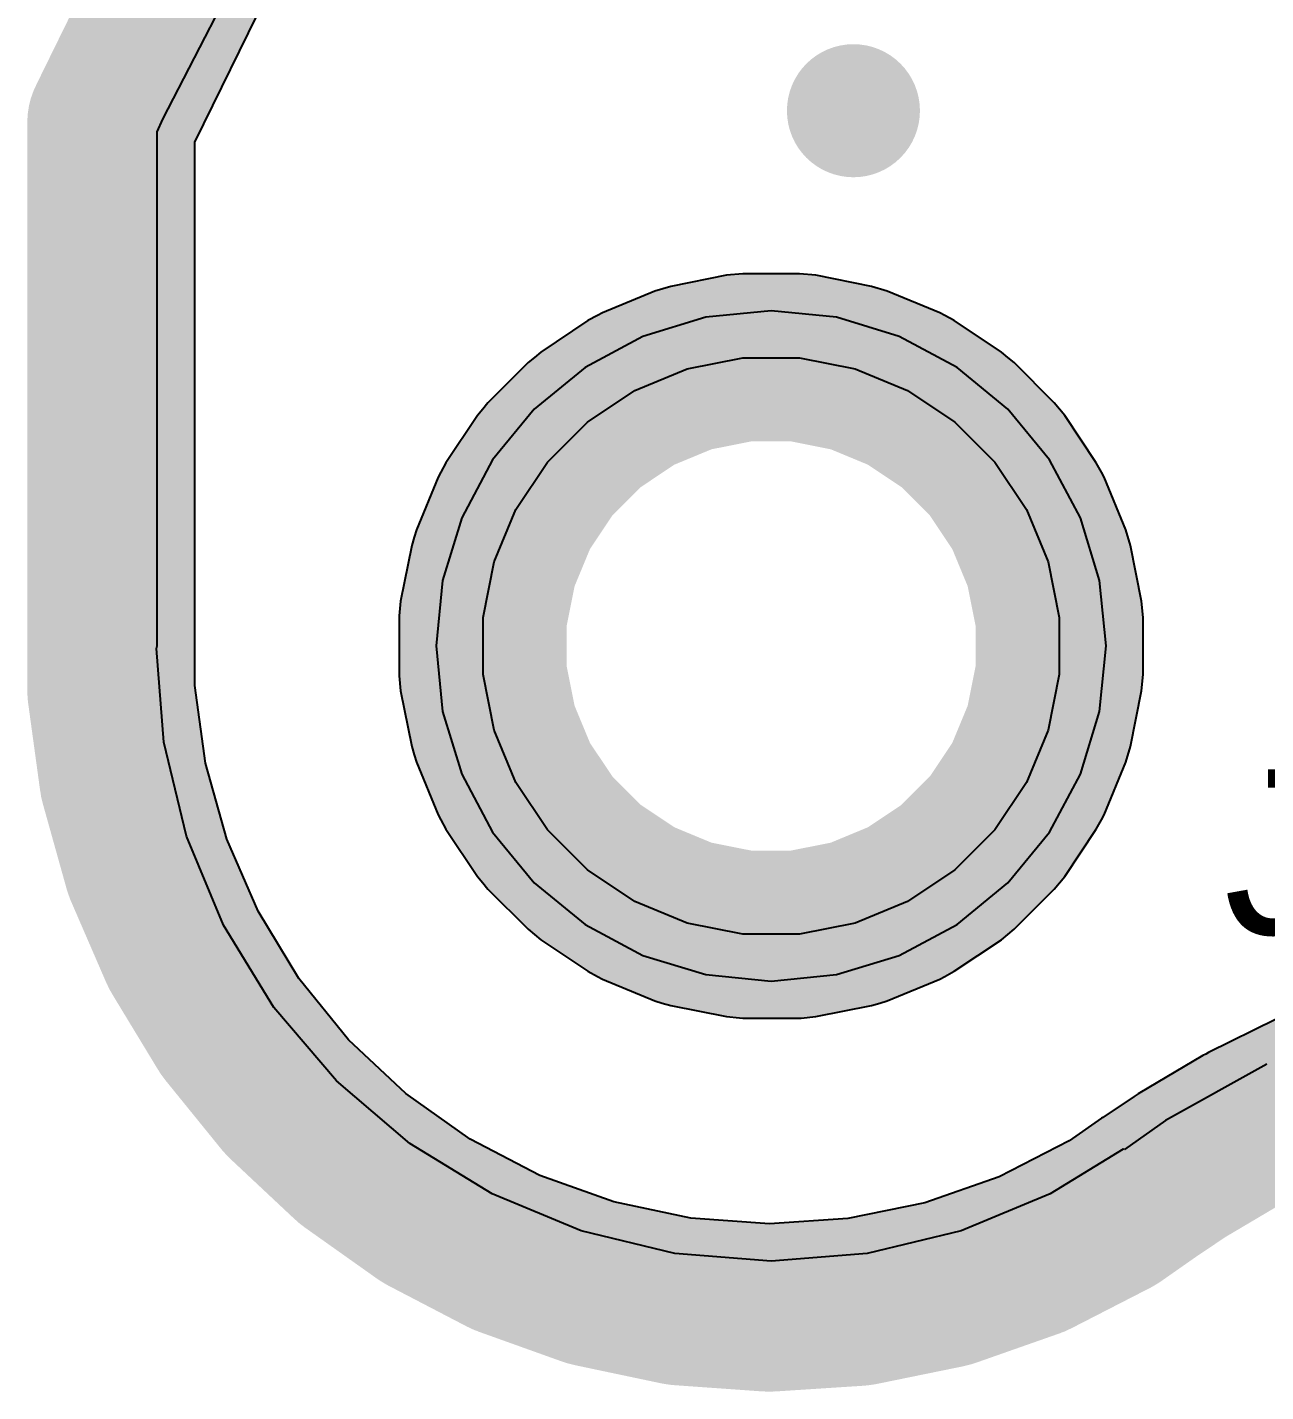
# Model space of a CAD drawing. Header units: millimetres. Extents: x 118 to 288, y 159 to 220.
# Drawn here: x 118.23 to 125.75, y 159 to 167.28 of the extents above; entities that cross this region are included whole.
import ezdxf

# ---------------------------------------------------------------- set-up
doc = ezdxf.new("R2010")
doc.units = ezdxf.units.MM
for name, color, linetype in [('BottomLayer', 5, 'Continuous'), ('InternalPlane1', 76, 'Continuous'), ('InternalPlane2', 16, 'Continuous'), ('KeepOutLayer', 6, 'Continuous'), ('Mechanical1', 6, 'Continuous'), ('Mechanical13', 56, 'Continuous'), ('MultiLayer', 9, 'Continuous'), ('TopLayer', 1, 'Continuous'), ('TopOverlay', 2, 'Continuous'), ('ViaHoleLayer', 16, 'Continuous')]:
    doc.layers.add(name, color=color, linetype=linetype)

msp = doc.modelspace()

# ---------------------------------------------------------------- linework, layer by layer
at = {"layer": 'BottomLayer'}
for p, q in [((119.0556, 166.7228), (120.4569, 169.451)), ((119.0197, 166.6469), (119.0556, 166.7228)), ((119.0197, 163.525), (119.0197, 166.6469)), ((122.75, 165.5598), (122.353, 165.5207)), ((123.147, 165.5207), (122.75, 165.5598)), ((122.353, 165.5207), (121.9713, 165.4049)), ((123.5287, 165.4049), (123.147, 165.5207)), ((121.9713, 165.4049), (121.6195, 165.2169)), ((123.8805, 165.2169), (123.5287, 165.4049)), ((121.6195, 165.2169), (121.3112, 164.9638)), ((124.1888, 164.9638), (123.8805, 165.2169)), ((121.3112, 164.9638), (121.0581, 164.6555)), ((124.4419, 164.6555), (124.1888, 164.9638)), ((121.0581, 164.6555), (120.8701, 164.3037)), ((124.6299, 164.3037), (124.4419, 164.6555)), ((120.8701, 164.3037), (120.7543, 163.922)), ((124.7457, 163.922), (124.6299, 164.3037)), ((120.7543, 163.922), (120.7152, 163.525)), ((124.7848, 163.525), (124.7457, 163.922)), ((119.0167, 163.5099), (119.0197, 163.525)), ((119.0614, 162.9408), (119.0167, 163.5099)), ((120.7152, 163.525), (120.7543, 163.128)), ((124.7457, 163.128), (124.7848, 163.525)), ((120.7543, 163.128), (120.8701, 162.7463)), ((124.6299, 162.7463), (124.7457, 163.128)), ((119.1982, 162.371), (119.0614, 162.9408)), ((120.8701, 162.7463), (121.0581, 162.3945)), ((124.4419, 162.3945), (124.6299, 162.7463)), ((121.0581, 162.3945), (121.3112, 162.0862)), ((124.1888, 162.0862), (124.4419, 162.3945)), ((119.4225, 161.8296), (119.1982, 162.371)), ((121.3112, 162.0862), (121.6195, 161.8331)), ((123.8805, 161.8331), (124.1888, 162.0862)), ((119.7287, 161.3299), (119.4225, 161.8296)), ((121.6195, 161.8331), (121.9713, 161.6451)), ((123.5287, 161.6451), (123.8805, 161.8331)), ((121.9713, 161.6451), (122.353, 161.5293)), ((123.147, 161.5293), (123.5287, 161.6451)), ((122.353, 161.5293), (122.75, 161.4902)), ((122.75, 161.4902), (123.147, 161.5293)), ((120.1093, 160.8843), (119.7287, 161.3299)), ((125.7618, 160.985), (125.145, 160.644)), ((120.5549, 160.5037), (120.1093, 160.8843)), ((125.145, 160.644), (124.8961, 160.4675)), ((121.0546, 160.1975), (120.5549, 160.5037)), ((124.8882, 160.4688), (124.4454, 160.1975)), ((124.8961, 160.4675), (124.8882, 160.4688)), ((124.8882, 160.4688), (124.8882, 160.4688)), ((124.8882, 160.4688), (124.8882, 160.4688)), ((121.596, 159.9732), (121.0546, 160.1975)), ((124.4454, 160.1975), (123.904, 159.9732)), ((122.1658, 159.8364), (121.596, 159.9732)), ((123.904, 159.9732), (123.3342, 159.8364)), ((122.75, 159.7905), (122.1658, 159.8364)), ((123.3342, 159.8364), (122.75, 159.7905))]:
    msp.add_line(p, q, dxfattribs=at)
at = {"layer": 'BottomLayer', "const_width": 0.35}
msp.add_lwpolyline([(123.075, 166.775, 1), (123.425, 166.775, 1)], format="xyb", close=True, dxfattribs=at)
at = {"layer": 'InternalPlane1'}
for p, q in [((119.2497, 166.5847), (119.7625, 167.6288)), ((119.2497, 163.525), (119.2497, 166.5847)), ((122.5776, 165.7855), (122.4781, 165.7756)), ((122.9224, 165.7855), (122.5776, 165.7855)), ((123.0219, 165.7756), (122.9224, 165.7855)), ((122.14, 165.7084), (122.0442, 165.6793)), ((122.4781, 165.7756), (122.14, 165.7084)), ((123.36, 165.7084), (123.0219, 165.7756)), ((123.4558, 165.6793), (123.36, 165.7084)), ((122.0442, 165.6793), (121.7257, 165.5474)), ((123.7743, 165.5474), (123.4558, 165.6793)), ((121.695, 165.531), (121.6375, 165.5003)), ((121.7257, 165.5474), (121.695, 165.531)), ((123.805, 165.531), (123.7743, 165.5474)), ((123.8625, 165.5003), (123.805, 165.531)), ((121.6375, 165.5003), (121.3508, 165.3087)), ((124.1492, 165.3087), (123.8625, 165.5003)), ((121.3508, 165.3087), (121.3122, 165.277)), ((124.1878, 165.277), (124.1492, 165.3087)), ((121.2735, 165.2453), (121.0297, 165.0015)), ((121.3122, 165.277), (121.2735, 165.2453)), ((124.2265, 165.2453), (124.1878, 165.277)), ((124.4703, 165.0015), (124.2265, 165.2453)), ((120.998, 164.9628), (120.9663, 164.9242)), ((121.0297, 165.0015), (120.998, 164.9628)), ((124.502, 164.9628), (124.4703, 165.0015)), ((124.5337, 164.9242), (124.502, 164.9628)), ((120.9663, 164.9242), (120.7747, 164.6375)), ((124.7253, 164.6375), (124.5337, 164.9242)), ((120.7747, 164.6375), (120.744, 164.58)), ((124.756, 164.58), (124.7253, 164.6375)), ((120.7276, 164.5493), (120.5956, 164.2308)), ((120.744, 164.58), (120.7276, 164.5493)), ((124.7724, 164.5493), (124.756, 164.58)), ((124.9044, 164.2308), (124.7724, 164.5493)), ((120.5956, 164.2308), (120.5821, 164.1862)), ((124.9334, 164.135), (124.9044, 164.2308)), ((120.5666, 164.135), (120.4994, 163.7969)), ((120.5821, 164.1862), (120.5666, 164.135)), ((125.0006, 163.7969), (124.9334, 164.135)), ((120.4994, 163.7969), (120.4905, 163.7072)), ((125.0105, 163.6974), (125.0006, 163.7969)), ((120.4905, 163.7072), (120.4895, 163.6974)), ((120.4895, 163.6974), (120.4895, 163.525)), ((125.0105, 163.525), (125.0105, 163.6974)), ((119.2497, 163.286), (119.2497, 163.525)), ((119.2497, 163.525), (119.2497, 163.525)), ((119.2497, 163.525), (119.2497, 163.525)), ((120.4895, 163.525), (120.4895, 163.3526)), ((125.0105, 163.3526), (125.0105, 163.525)), ((120.4895, 163.3526), (120.4905, 163.3428)), ((120.4905, 163.3428), (120.4994, 163.2531)), ((125.0006, 163.2531), (125.0105, 163.3526)), ((119.3147, 162.8125), (119.2497, 163.286)), ((120.4994, 163.2531), (120.5666, 162.915)), ((124.9334, 162.915), (125.0006, 163.2531)), ((120.5666, 162.915), (120.5821, 162.8638)), ((124.9044, 162.8192), (124.9334, 162.915)), ((119.4434, 162.3523), (119.3147, 162.8125)), ((120.5821, 162.8638), (120.5956, 162.8192)), ((120.5956, 162.8192), (120.7276, 162.5007)), ((124.7724, 162.5007), (124.9044, 162.8192)), ((120.7276, 162.5007), (120.744, 162.47)), ((120.744, 162.47), (120.7747, 162.4125)), ((124.7253, 162.4125), (124.756, 162.47)), ((124.756, 162.47), (124.7724, 162.5007)), ((120.7747, 162.4125), (120.9663, 162.1258)), ((124.5337, 162.1258), (124.7253, 162.4125)), ((119.6335, 161.9138), (119.4434, 162.3523)), ((120.9663, 162.1258), (120.998, 162.0872)), ((120.998, 162.0872), (121.0297, 162.0485)), ((121.0297, 162.0485), (121.2735, 161.8047)), ((124.2265, 161.8047), (124.4703, 162.0485)), ((124.4703, 162.0485), (124.502, 162.0872)), ((124.502, 162.0872), (124.5337, 162.1258)), ((119.8814, 161.5051), (119.6335, 161.9138)), ((121.2735, 161.8047), (121.3122, 161.773)), ((124.1878, 161.773), (124.2265, 161.8047)), ((121.3122, 161.773), (121.3508, 161.7413)), ((121.3508, 161.7413), (121.6375, 161.5497)), ((123.8625, 161.5497), (124.1492, 161.7413)), ((124.1492, 161.7413), (124.1878, 161.773)), ((120.1825, 161.134), (119.8814, 161.5051)), ((121.6375, 161.5497), (121.695, 161.519)), ((121.695, 161.519), (121.7257, 161.5026)), ((121.7257, 161.5026), (122.0442, 161.3706)), ((123.4558, 161.3706), (123.7743, 161.5026)), ((123.7743, 161.5026), (123.805, 161.519)), ((123.805, 161.519), (123.8625, 161.5497)), ((122.0442, 161.3706), (122.0888, 161.3571)), ((122.0888, 161.3571), (122.14, 161.3416)), ((122.14, 161.3416), (122.4781, 161.2743)), ((123.0219, 161.2743), (123.36, 161.3416)), ((123.36, 161.3416), (123.4112, 161.3571)), ((123.4112, 161.3571), (123.4558, 161.3706)), ((122.4781, 161.2743), (122.558, 161.2665)), ((122.558, 161.2665), (122.5776, 161.2645)), ((122.5776, 161.2645), (122.9224, 161.2645)), ((122.9224, 161.2645), (122.9322, 161.2655)), ((122.9322, 161.2655), (123.0219, 161.2743)), ((125.8182, 161.2596), (125.4076, 161.0573)), ((120.5313, 160.8073), (120.1825, 161.134)), ((125.4076, 161.0573), (125.391, 161.047)), ((125.3733, 161.0387), (124.9793, 160.8057)), ((125.391, 161.047), (125.3733, 161.0387)), ((120.9212, 160.5309), (120.5313, 160.8073)), ((124.9793, 160.8057), (124.9675, 160.797)), ((124.9546, 160.7901), (124.7646, 160.6625)), ((124.9675, 160.797), (124.9546, 160.7901)), ((124.7566, 160.657), (124.5608, 160.52)), ((124.7608, 160.6594), (124.7566, 160.657)), ((124.7646, 160.6625), (124.7608, 160.6594)), ((121.3451, 160.3102), (120.9212, 160.5309)), ((124.5608, 160.52), (124.1355, 160.3018)), ((121.7951, 160.149), (121.3451, 160.3102)), ((124.1355, 160.3018), (123.6846, 160.1434)), ((122.2627, 160.0506), (121.7951, 160.149)), ((123.6846, 160.1434), (123.2164, 160.0477)), ((122.7394, 160.0166), (122.2627, 160.0506)), ((123.2164, 160.0477), (122.7394, 160.0166))]:
    msp.add_line(p, q, dxfattribs=at)
at = {"layer": 'InternalPlane1', "const_width": 1.016}
for points in [[(118.7393, 166.7032), (119.3073, 167.86)], [(118.7393, 163.525), (118.7393, 166.7032)], [(122.2395, 165.2077), (122.5776, 165.275)], [(122.5776, 165.275), (122.9224, 165.275)], [(122.9224, 165.275), (123.2605, 165.2077)], [(121.9211, 165.0758), (122.2395, 165.2077)], [(123.2605, 165.2077), (123.5789, 165.0758)], [(121.6344, 164.8843), (121.9211, 165.0758)], [(123.5789, 165.0758), (123.8656, 164.8843)], [(121.3907, 164.6406), (121.6344, 164.8843)], [(123.8656, 164.8843), (124.1093, 164.6406)], [(121.1992, 164.3539), (121.3907, 164.6406)], [(124.1093, 164.6406), (124.3008, 164.3539)], [(121.0673, 164.0355), (121.1992, 164.3539)], [(124.3008, 164.3539), (124.4327, 164.0355)], [(121, 163.6974), (121.0673, 164.0355)], [(124.4327, 164.0355), (124.5, 163.6974)], [(121, 163.525), (121, 163.6974)], [(124.5, 163.525), (124.5, 163.6974)], [(118.7393, 163.2512), (118.7393, 163.525)], [(121, 163.3526), (121, 163.525)], [(124.5, 163.3526), (124.5, 163.525)], [(121, 163.3526), (121.0673, 163.0145)], [(124.4327, 163.0145), (124.5, 163.3526)], [(118.7393, 163.2512), (118.8137, 162.7086)], [(121.0673, 163.0145), (121.1992, 162.6961)], [(124.3008, 162.6961), (124.4327, 163.0145)], [(118.8137, 162.7086), (118.9612, 162.1812)], [(121.1992, 162.6961), (121.3907, 162.4094)], [(124.1093, 162.4094), (124.3008, 162.6961)], [(121.3907, 162.4094), (121.6344, 162.1657)], [(123.8656, 162.1657), (124.1093, 162.4094)], [(118.9612, 162.1812), (119.179, 161.6788)], [(121.6344, 162.1657), (121.9211, 161.9742)], [(123.5789, 161.9742), (123.8656, 162.1657)], [(121.9211, 161.9742), (122.2395, 161.8422)], [(123.2605, 161.8422), (123.5789, 161.9742)], [(122.2395, 161.8422), (122.5776, 161.775)], [(122.9224, 161.775), (123.2605, 161.8422)], [(122.5776, 161.775), (122.9224, 161.775)], [(119.179, 161.6788), (119.463, 161.2106)], [(119.463, 161.2106), (119.8081, 160.7853)], [(126.0438, 160.8017), (126.4686, 160.9722)], [(125.6332, 160.5994), (126.0438, 160.8017)], [(119.8081, 160.7853), (120.2077, 160.4109)], [(125.2392, 160.3663), (125.6332, 160.5994)], [(120.2077, 160.4109), (120.6545, 160.0943)], [(125.0492, 160.2387), (125.2392, 160.3663)], [(124.8248, 160.0817), (125.0492, 160.2387)], [(120.6545, 160.0943), (121.1402, 159.8413)], [(124.3376, 159.8317), (124.8248, 160.0817)], [(121.1402, 159.8413), (121.6558, 159.6567)], [(123.8209, 159.6502), (124.3376, 159.8317)], [(121.6558, 159.6567), (122.1917, 159.5439)], [(123.2844, 159.5406), (123.8209, 159.6502)], [(122.1917, 159.5439), (122.7379, 159.505)], [(122.7379, 159.505), (123.2844, 159.5406)]]:
    msp.add_lwpolyline(points, dxfattribs=at)
at = {"layer": 'InternalPlane1', "const_width": 0.508}
for points in [[(118.4853, 166.7032, 1), (118.9933, 166.7032, 1)], [(118.4853, 166.7032, 1), (118.9933, 166.7032, 1)], [(122.3236, 165.275, 1), (122.8316, 165.275, 1)], [(122.3236, 165.275, 1), (122.8316, 165.275, 1)], [(122.6684, 165.275, 1), (123.1764, 165.275, 1)], [(122.6684, 165.275, 1), (123.1764, 165.275, 1)], [(121.9855, 165.2077, 1), (122.4935, 165.2077, 1)], [(121.9855, 165.2077, 1), (122.4935, 165.2077, 1)], [(123.0065, 165.2077, 1), (123.5145, 165.2077, 1)], [(123.0065, 165.2077, 1), (123.5145, 165.2077, 1)], [(121.6671, 165.0758, 1), (122.1751, 165.0758, 1)], [(121.6671, 165.0758, 1), (122.1751, 165.0758, 1)], [(123.3249, 165.0758, 1), (123.8329, 165.0758, 1)], [(123.3249, 165.0758, 1), (123.8329, 165.0758, 1)], [(121.3804, 164.8843, 1), (121.8884, 164.8843, 1)], [(121.3804, 164.8843, 1), (121.8884, 164.8843, 1)], [(123.6116, 164.8843, 1), (124.1196, 164.8843, 1)], [(123.6116, 164.8843, 1), (124.1196, 164.8843, 1)], [(121.1367, 164.6406, 1), (121.6447, 164.6406, 1)], [(121.1367, 164.6406, 1), (121.6447, 164.6406, 1)], [(123.8553, 164.6406, 1), (124.3633, 164.6406, 1)], [(123.8553, 164.6406, 1), (124.3633, 164.6406, 1)], [(120.9452, 164.3539, 1), (121.4532, 164.3539, 1)], [(120.9452, 164.3539, 1), (121.4532, 164.3539, 1)], [(124.0468, 164.3539, 1), (124.5548, 164.3539, 1)], [(124.0468, 164.3539, 1), (124.5548, 164.3539, 1)], [(120.8133, 164.0355, 1), (121.3213, 164.0355, 1)], [(120.8133, 164.0355, 1), (121.3213, 164.0355, 1)], [(124.1787, 164.0355, 1), (124.6867, 164.0355, 1)], [(124.1787, 164.0355, 1), (124.6867, 164.0355, 1)], [(120.746, 163.6974, 1), (121.254, 163.6974, 1)], [(120.746, 163.6974, 1), (121.254, 163.6974, 1)], [(124.246, 163.6974, 1), (124.754, 163.6974, 1)], [(124.246, 163.6974, 1), (124.754, 163.6974, 1)], [(118.4853, 163.525, 1), (118.9933, 163.525, 1)], [(118.4853, 163.525, 1), (118.9933, 163.525, 1)], [(120.746, 163.525, 1), (121.254, 163.525, 1)], [(120.746, 163.525, 1), (121.254, 163.525, 1)], [(124.246, 163.525, 1), (124.754, 163.525, 1)], [(124.246, 163.525, 1), (124.754, 163.525, 1)], [(120.746, 163.3526, 1), (121.254, 163.3526, 1)], [(120.746, 163.3526, 1), (121.254, 163.3526, 1)], [(124.246, 163.3526, 1), (124.754, 163.3526, 1)], [(124.246, 163.3526, 1), (124.754, 163.3526, 1)], [(118.4853, 163.2512, 1), (118.9933, 163.2512, 1)], [(118.4853, 163.2512, 1), (118.9933, 163.2512, 1)], [(120.8133, 163.0145, 1), (121.3213, 163.0145, 1)], [(120.8133, 163.0145, 1), (121.3213, 163.0145, 1)], [(124.1787, 163.0145, 1), (124.6867, 163.0145, 1)], [(124.1787, 163.0145, 1), (124.6867, 163.0145, 1)], [(118.5597, 162.7086, 1), (119.0677, 162.7086, 1)], [(118.5597, 162.7086, 1), (119.0677, 162.7086, 1)], [(120.9452, 162.6961, 1), (121.4532, 162.6961, 1)], [(120.9452, 162.6961, 1), (121.4532, 162.6961, 1)], [(124.0468, 162.6961, 1), (124.5548, 162.6961, 1)], [(124.0468, 162.6961, 1), (124.5548, 162.6961, 1)], [(121.1367, 162.4094, 1), (121.6447, 162.4094, 1)], [(121.1367, 162.4094, 1), (121.6447, 162.4094, 1)], [(123.8553, 162.4094, 1), (124.3633, 162.4094, 1)], [(123.8553, 162.4094, 1), (124.3633, 162.4094, 1)], [(118.7072, 162.1812, 1), (119.2152, 162.1812, 1)], [(118.7072, 162.1812, 1), (119.2152, 162.1812, 1)], [(121.3804, 162.1657, 1), (121.8884, 162.1657, 1)], [(121.3804, 162.1657, 1), (121.8884, 162.1657, 1)], [(123.6116, 162.1657, 1), (124.1196, 162.1657, 1)], [(123.6116, 162.1657, 1), (124.1196, 162.1657, 1)], [(121.6671, 161.9742, 1), (122.1751, 161.9742, 1)], [(121.6671, 161.9742, 1), (122.1751, 161.9742, 1)], [(123.3249, 161.9742, 1), (123.8329, 161.9742, 1)], [(123.3249, 161.9742, 1), (123.8329, 161.9742, 1)], [(121.9855, 161.8422, 1), (122.4935, 161.8422, 1)], [(121.9855, 161.8422, 1), (122.4935, 161.8422, 1)], [(123.0065, 161.8422, 1), (123.5145, 161.8422, 1)], [(123.0065, 161.8422, 1), (123.5145, 161.8422, 1)], [(122.3236, 161.775, 1), (122.8316, 161.775, 1)], [(122.3236, 161.775, 1), (122.8316, 161.775, 1)], [(122.6684, 161.775, 1), (123.1764, 161.775, 1)], [(122.6684, 161.775, 1), (123.1764, 161.775, 1)], [(118.925, 161.6788, 1), (119.433, 161.6788, 1)], [(118.925, 161.6788, 1), (119.433, 161.6788, 1)], [(119.209, 161.2106, 1), (119.717, 161.2106, 1)], [(119.209, 161.2106, 1), (119.717, 161.2106, 1)], [(125.7898, 160.8017, 1), (126.2978, 160.8017, 1)], [(125.7898, 160.8017, 1), (126.2978, 160.8017, 1)], [(119.5541, 160.7853, 1), (120.0621, 160.7853, 1)], [(119.5541, 160.7853, 1), (120.0621, 160.7853, 1)], [(125.3792, 160.5994, 1), (125.8872, 160.5994, 1)], [(125.3792, 160.5994, 1), (125.8872, 160.5994, 1)], [(119.9537, 160.4109, 1), (120.4617, 160.4109, 1)], [(119.9537, 160.4109, 1), (120.4617, 160.4109, 1)], [(124.9852, 160.3663, 1), (125.4932, 160.3663, 1)], [(124.9852, 160.3663, 1), (125.4932, 160.3663, 1)], [(124.7952, 160.2387, 1), (125.3032, 160.2387, 1)], [(124.7952, 160.2387, 1), (125.3032, 160.2387, 1)], [(120.4005, 160.0943, 1), (120.9085, 160.0943, 1)], [(120.4005, 160.0943, 1), (120.9085, 160.0943, 1)], [(124.5708, 160.0817, 1), (125.0788, 160.0817, 1)], [(124.5708, 160.0817, 1), (125.0788, 160.0817, 1)], [(120.8862, 159.8413, 1), (121.3942, 159.8413, 1)], [(120.8862, 159.8413, 1), (121.3942, 159.8413, 1)], [(124.0836, 159.8317, 1), (124.5916, 159.8317, 1)], [(124.0836, 159.8317, 1), (124.5916, 159.8317, 1)], [(121.4018, 159.6567, 1), (121.9098, 159.6567, 1)], [(121.4018, 159.6567, 1), (121.9098, 159.6567, 1)], [(123.5669, 159.6502, 1), (124.0749, 159.6502, 1)], [(123.5669, 159.6502, 1), (124.0749, 159.6502, 1)], [(121.9377, 159.5439, 1), (122.4457, 159.5439, 1)], [(121.9377, 159.5439, 1), (122.4457, 159.5439, 1)], [(122.4839, 159.505, 1), (122.9919, 159.505, 1)], [(122.4839, 159.505, 1), (122.9919, 159.505, 1)], [(123.0304, 159.5406, 1), (123.5384, 159.5406, 1)], [(123.0304, 159.5406, 1), (123.5384, 159.5406, 1)]]:
    msp.add_lwpolyline(points, format="xyb", close=True, dxfattribs=at)
at = {"layer": 'InternalPlane2'}
for p, q in [((119.2497, 166.5847), (119.7625, 167.6288)), ((119.2497, 163.525), (119.2497, 166.5847)), ((122.5776, 165.7855), (122.4781, 165.7756)), ((122.9224, 165.7855), (122.5776, 165.7855)), ((123.0219, 165.7756), (122.9224, 165.7855)), ((122.14, 165.7084), (122.0442, 165.6793)), ((122.4781, 165.7756), (122.14, 165.7084)), ((123.36, 165.7084), (123.0219, 165.7756)), ((123.4558, 165.6793), (123.36, 165.7084)), ((122.0442, 165.6793), (121.7257, 165.5474)), ((123.7743, 165.5474), (123.4558, 165.6793)), ((121.695, 165.531), (121.6375, 165.5003)), ((121.7257, 165.5474), (121.695, 165.531)), ((123.805, 165.531), (123.7743, 165.5474)), ((123.8625, 165.5003), (123.805, 165.531)), ((121.6375, 165.5003), (121.3508, 165.3087)), ((124.1492, 165.3087), (123.8625, 165.5003)), ((121.3508, 165.3087), (121.3122, 165.277)), ((124.1878, 165.277), (124.1492, 165.3087)), ((121.2735, 165.2453), (121.0297, 165.0015)), ((121.3122, 165.277), (121.2735, 165.2453)), ((124.2265, 165.2453), (124.1878, 165.277)), ((124.4703, 165.0015), (124.2265, 165.2453)), ((120.998, 164.9628), (120.9663, 164.9242)), ((121.0297, 165.0015), (120.998, 164.9628)), ((124.502, 164.9628), (124.4703, 165.0015)), ((124.5337, 164.9242), (124.502, 164.9628)), ((120.9663, 164.9242), (120.7747, 164.6375)), ((124.7253, 164.6375), (124.5337, 164.9242)), ((120.7747, 164.6375), (120.744, 164.58)), ((124.756, 164.58), (124.7253, 164.6375)), ((120.7276, 164.5493), (120.5956, 164.2308)), ((120.744, 164.58), (120.7276, 164.5493)), ((124.7724, 164.5493), (124.756, 164.58)), ((124.9044, 164.2308), (124.7724, 164.5493)), ((120.5956, 164.2308), (120.5821, 164.1862)), ((124.9334, 164.135), (124.9044, 164.2308)), ((120.5666, 164.135), (120.4994, 163.7969)), ((120.5821, 164.1862), (120.5666, 164.135)), ((125.0006, 163.7969), (124.9334, 164.135)), ((120.4994, 163.7969), (120.4905, 163.7072)), ((125.0105, 163.6974), (125.0006, 163.7969)), ((120.4905, 163.7072), (120.4895, 163.6974)), ((120.4895, 163.6974), (120.4895, 163.525)), ((125.0105, 163.525), (125.0105, 163.6974)), ((119.2497, 163.286), (119.2497, 163.525)), ((119.2497, 163.525), (119.2497, 163.525)), ((119.2497, 163.525), (119.2497, 163.525)), ((120.4895, 163.525), (120.4895, 163.3526)), ((125.0105, 163.3526), (125.0105, 163.525)), ((120.4895, 163.3526), (120.4905, 163.3428)), ((120.4905, 163.3428), (120.4994, 163.2531)), ((125.0006, 163.2531), (125.0105, 163.3526)), ((119.3147, 162.8125), (119.2497, 163.286)), ((120.4994, 163.2531), (120.5666, 162.915)), ((124.9334, 162.915), (125.0006, 163.2531)), ((120.5666, 162.915), (120.5821, 162.8638)), ((124.9044, 162.8192), (124.9334, 162.915)), ((119.4434, 162.3523), (119.3147, 162.8125)), ((120.5821, 162.8638), (120.5956, 162.8192)), ((120.5956, 162.8192), (120.7276, 162.5007)), ((124.7724, 162.5007), (124.9044, 162.8192)), ((120.7276, 162.5007), (120.744, 162.47)), ((120.744, 162.47), (120.7747, 162.4125)), ((124.7253, 162.4125), (124.756, 162.47)), ((124.756, 162.47), (124.7724, 162.5007)), ((120.7747, 162.4125), (120.9663, 162.1258)), ((124.5337, 162.1258), (124.7253, 162.4125)), ((119.6335, 161.9138), (119.4434, 162.3523)), ((120.9663, 162.1258), (120.998, 162.0872)), ((120.998, 162.0872), (121.0297, 162.0485)), ((121.0297, 162.0485), (121.2735, 161.8047)), ((124.2265, 161.8047), (124.4703, 162.0485)), ((124.4703, 162.0485), (124.502, 162.0872)), ((124.502, 162.0872), (124.5337, 162.1258)), ((119.8814, 161.5051), (119.6335, 161.9138)), ((121.2735, 161.8047), (121.3122, 161.773)), ((124.1878, 161.773), (124.2265, 161.8047)), ((121.3122, 161.773), (121.3508, 161.7413)), ((121.3508, 161.7413), (121.6375, 161.5497)), ((123.8625, 161.5497), (124.1492, 161.7413)), ((124.1492, 161.7413), (124.1878, 161.773)), ((120.1825, 161.134), (119.8814, 161.5051)), ((121.6375, 161.5497), (121.695, 161.519)), ((121.695, 161.519), (121.7257, 161.5026)), ((121.7257, 161.5026), (122.0442, 161.3706)), ((123.4558, 161.3706), (123.7743, 161.5026)), ((123.7743, 161.5026), (123.805, 161.519)), ((123.805, 161.519), (123.8625, 161.5497)), ((122.0442, 161.3706), (122.0888, 161.3571)), ((122.0888, 161.3571), (122.14, 161.3416)), ((122.14, 161.3416), (122.4781, 161.2743)), ((123.0219, 161.2743), (123.36, 161.3416)), ((123.36, 161.3416), (123.4112, 161.3571)), ((123.4112, 161.3571), (123.4558, 161.3706)), ((122.4781, 161.2743), (122.558, 161.2665)), ((122.558, 161.2665), (122.5776, 161.2645)), ((122.5776, 161.2645), (122.9224, 161.2645)), ((122.9224, 161.2645), (122.9322, 161.2655)), ((122.9322, 161.2655), (123.0219, 161.2743)), ((125.8182, 161.2596), (125.4076, 161.0573)), ((120.5313, 160.8073), (120.1825, 161.134)), ((125.4076, 161.0573), (125.391, 161.047)), ((125.3733, 161.0387), (124.9793, 160.8057)), ((125.391, 161.047), (125.3733, 161.0387)), ((120.9212, 160.5309), (120.5313, 160.8073)), ((124.9793, 160.8057), (124.9675, 160.797)), ((124.9546, 160.7901), (124.7646, 160.6625)), ((124.9675, 160.797), (124.9546, 160.7901)), ((124.7566, 160.657), (124.5608, 160.52)), ((124.7608, 160.6594), (124.7566, 160.657)), ((124.7646, 160.6625), (124.7608, 160.6594)), ((121.3451, 160.3102), (120.9212, 160.5309)), ((124.5608, 160.52), (124.1355, 160.3018)), ((121.7951, 160.149), (121.3451, 160.3102)), ((124.1355, 160.3018), (123.6846, 160.1434)), ((122.2627, 160.0506), (121.7951, 160.149)), ((123.6846, 160.1434), (123.2164, 160.0477)), ((122.7394, 160.0166), (122.2627, 160.0506)), ((123.2164, 160.0477), (122.7394, 160.0166))]:
    msp.add_line(p, q, dxfattribs=at)
at = {"layer": 'InternalPlane2', "const_width": 1.016}
for points in [[(118.7393, 166.7032), (119.3073, 167.86)], [(118.7393, 163.525), (118.7393, 166.7032)], [(122.2395, 165.2077), (122.5776, 165.275)], [(122.5776, 165.275), (122.9224, 165.275)], [(122.9224, 165.275), (123.2605, 165.2077)], [(121.9211, 165.0758), (122.2395, 165.2077)], [(123.2605, 165.2077), (123.5789, 165.0758)], [(121.6344, 164.8843), (121.9211, 165.0758)], [(123.5789, 165.0758), (123.8656, 164.8843)], [(121.3907, 164.6406), (121.6344, 164.8843)], [(123.8656, 164.8843), (124.1093, 164.6406)], [(121.1992, 164.3539), (121.3907, 164.6406)], [(124.1093, 164.6406), (124.3008, 164.3539)], [(121.0673, 164.0355), (121.1992, 164.3539)], [(124.3008, 164.3539), (124.4327, 164.0355)], [(121, 163.6974), (121.0673, 164.0355)], [(124.4327, 164.0355), (124.5, 163.6974)], [(121, 163.525), (121, 163.6974)], [(124.5, 163.525), (124.5, 163.6974)], [(118.7393, 163.2512), (118.7393, 163.525)], [(121, 163.3526), (121, 163.525)], [(124.5, 163.3526), (124.5, 163.525)], [(121, 163.3526), (121.0673, 163.0145)], [(124.4327, 163.0145), (124.5, 163.3526)], [(118.7393, 163.2512), (118.8137, 162.7086)], [(121.0673, 163.0145), (121.1992, 162.6961)], [(124.3008, 162.6961), (124.4327, 163.0145)], [(118.8137, 162.7086), (118.9612, 162.1812)], [(121.1992, 162.6961), (121.3907, 162.4094)], [(124.1093, 162.4094), (124.3008, 162.6961)], [(121.3907, 162.4094), (121.6344, 162.1657)], [(123.8656, 162.1657), (124.1093, 162.4094)], [(118.9612, 162.1812), (119.179, 161.6788)], [(121.6344, 162.1657), (121.9211, 161.9742)], [(123.5789, 161.9742), (123.8656, 162.1657)], [(121.9211, 161.9742), (122.2395, 161.8422)], [(123.2605, 161.8422), (123.5789, 161.9742)], [(122.2395, 161.8422), (122.5776, 161.775)], [(122.9224, 161.775), (123.2605, 161.8422)], [(122.5776, 161.775), (122.9224, 161.775)], [(119.179, 161.6788), (119.463, 161.2106)], [(119.463, 161.2106), (119.8081, 160.7853)], [(126.0438, 160.8017), (126.4686, 160.9722)], [(125.6332, 160.5994), (126.0438, 160.8017)], [(119.8081, 160.7853), (120.2077, 160.4109)], [(125.2392, 160.3663), (125.6332, 160.5994)], [(120.2077, 160.4109), (120.6545, 160.0943)], [(125.0492, 160.2387), (125.2392, 160.3663)], [(124.8248, 160.0817), (125.0492, 160.2387)], [(120.6545, 160.0943), (121.1402, 159.8413)], [(124.3376, 159.8317), (124.8248, 160.0817)], [(121.1402, 159.8413), (121.6558, 159.6567)], [(123.8209, 159.6502), (124.3376, 159.8317)], [(121.6558, 159.6567), (122.1917, 159.5439)], [(123.2844, 159.5406), (123.8209, 159.6502)], [(122.1917, 159.5439), (122.7379, 159.505)], [(122.7379, 159.505), (123.2844, 159.5406)]]:
    msp.add_lwpolyline(points, dxfattribs=at)
at = {"layer": 'InternalPlane2'}
for points, const_width in [([(118.4853, 166.7032, 1), (118.9933, 166.7032, 1)], 0.508), ([(118.4853, 166.7032, 1), (118.9933, 166.7032, 1)], 0.508), ([(123.048, 166.775, 1), (123.452, 166.775, 1)], 0.404), ([(122.3236, 165.275, 1), (122.8316, 165.275, 1)], 0.508), ([(122.3236, 165.275, 1), (122.8316, 165.275, 1)], 0.508), ([(122.6684, 165.275, 1), (123.1764, 165.275, 1)], 0.508), ([(122.6684, 165.275, 1), (123.1764, 165.275, 1)], 0.508), ([(121.9855, 165.2077, 1), (122.4935, 165.2077, 1)], 0.508), ([(121.9855, 165.2077, 1), (122.4935, 165.2077, 1)], 0.508), ([(123.0065, 165.2077, 1), (123.5145, 165.2077, 1)], 0.508), ([(123.0065, 165.2077, 1), (123.5145, 165.2077, 1)], 0.508), ([(121.6671, 165.0758, 1), (122.1751, 165.0758, 1)], 0.508), ([(121.6671, 165.0758, 1), (122.1751, 165.0758, 1)], 0.508), ([(123.3249, 165.0758, 1), (123.8329, 165.0758, 1)], 0.508), ([(123.3249, 165.0758, 1), (123.8329, 165.0758, 1)], 0.508), ([(121.3804, 164.8843, 1), (121.8884, 164.8843, 1)], 0.508), ([(121.3804, 164.8843, 1), (121.8884, 164.8843, 1)], 0.508), ([(123.6116, 164.8843, 1), (124.1196, 164.8843, 1)], 0.508), ([(123.6116, 164.8843, 1), (124.1196, 164.8843, 1)], 0.508), ([(121.1367, 164.6406, 1), (121.6447, 164.6406, 1)], 0.508), ([(121.1367, 164.6406, 1), (121.6447, 164.6406, 1)], 0.508), ([(123.8553, 164.6406, 1), (124.3633, 164.6406, 1)], 0.508), ([(123.8553, 164.6406, 1), (124.3633, 164.6406, 1)], 0.508), ([(120.9452, 164.3539, 1), (121.4532, 164.3539, 1)], 0.508), ([(120.9452, 164.3539, 1), (121.4532, 164.3539, 1)], 0.508), ([(124.0468, 164.3539, 1), (124.5548, 164.3539, 1)], 0.508), ([(124.0468, 164.3539, 1), (124.5548, 164.3539, 1)], 0.508), ([(120.8133, 164.0355, 1), (121.3213, 164.0355, 1)], 0.508), ([(120.8133, 164.0355, 1), (121.3213, 164.0355, 1)], 0.508), ([(124.1787, 164.0355, 1), (124.6867, 164.0355, 1)], 0.508), ([(124.1787, 164.0355, 1), (124.6867, 164.0355, 1)], 0.508), ([(120.746, 163.6974, 1), (121.254, 163.6974, 1)], 0.508), ([(120.746, 163.6974, 1), (121.254, 163.6974, 1)], 0.508), ([(124.246, 163.6974, 1), (124.754, 163.6974, 1)], 0.508), ([(124.246, 163.6974, 1), (124.754, 163.6974, 1)], 0.508), ([(118.4853, 163.525, 1), (118.9933, 163.525, 1)], 0.508), ([(118.4853, 163.525, 1), (118.9933, 163.525, 1)], 0.508), ([(120.746, 163.525, 1), (121.254, 163.525, 1)], 0.508), ([(120.746, 163.525, 1), (121.254, 163.525, 1)], 0.508), ([(124.246, 163.525, 1), (124.754, 163.525, 1)], 0.508), ([(124.246, 163.525, 1), (124.754, 163.525, 1)], 0.508), ([(120.746, 163.3526, 1), (121.254, 163.3526, 1)], 0.508), ([(120.746, 163.3526, 1), (121.254, 163.3526, 1)], 0.508), ([(124.246, 163.3526, 1), (124.754, 163.3526, 1)], 0.508), ([(124.246, 163.3526, 1), (124.754, 163.3526, 1)], 0.508), ([(118.4853, 163.2512, 1), (118.9933, 163.2512, 1)], 0.508), ([(118.4853, 163.2512, 1), (118.9933, 163.2512, 1)], 0.508), ([(120.8133, 163.0145, 1), (121.3213, 163.0145, 1)], 0.508), ([(120.8133, 163.0145, 1), (121.3213, 163.0145, 1)], 0.508), ([(124.1787, 163.0145, 1), (124.6867, 163.0145, 1)], 0.508), ([(124.1787, 163.0145, 1), (124.6867, 163.0145, 1)], 0.508), ([(118.5597, 162.7086, 1), (119.0677, 162.7086, 1)], 0.508), ([(118.5597, 162.7086, 1), (119.0677, 162.7086, 1)], 0.508), ([(120.9452, 162.6961, 1), (121.4532, 162.6961, 1)], 0.508), ([(120.9452, 162.6961, 1), (121.4532, 162.6961, 1)], 0.508), ([(124.0468, 162.6961, 1), (124.5548, 162.6961, 1)], 0.508), ([(124.0468, 162.6961, 1), (124.5548, 162.6961, 1)], 0.508), ([(121.1367, 162.4094, 1), (121.6447, 162.4094, 1)], 0.508), ([(121.1367, 162.4094, 1), (121.6447, 162.4094, 1)], 0.508), ([(123.8553, 162.4094, 1), (124.3633, 162.4094, 1)], 0.508), ([(123.8553, 162.4094, 1), (124.3633, 162.4094, 1)], 0.508), ([(118.7072, 162.1812, 1), (119.2152, 162.1812, 1)], 0.508), ([(118.7072, 162.1812, 1), (119.2152, 162.1812, 1)], 0.508), ([(121.3804, 162.1657, 1), (121.8884, 162.1657, 1)], 0.508), ([(121.3804, 162.1657, 1), (121.8884, 162.1657, 1)], 0.508), ([(123.6116, 162.1657, 1), (124.1196, 162.1657, 1)], 0.508), ([(123.6116, 162.1657, 1), (124.1196, 162.1657, 1)], 0.508), ([(121.6671, 161.9742, 1), (122.1751, 161.9742, 1)], 0.508), ([(121.6671, 161.9742, 1), (122.1751, 161.9742, 1)], 0.508), ([(123.3249, 161.9742, 1), (123.8329, 161.9742, 1)], 0.508), ([(123.3249, 161.9742, 1), (123.8329, 161.9742, 1)], 0.508), ([(121.9855, 161.8422, 1), (122.4935, 161.8422, 1)], 0.508), ([(121.9855, 161.8422, 1), (122.4935, 161.8422, 1)], 0.508), ([(123.0065, 161.8422, 1), (123.5145, 161.8422, 1)], 0.508), ([(123.0065, 161.8422, 1), (123.5145, 161.8422, 1)], 0.508), ([(122.3236, 161.775, 1), (122.8316, 161.775, 1)], 0.508), ([(122.3236, 161.775, 1), (122.8316, 161.775, 1)], 0.508), ([(122.6684, 161.775, 1), (123.1764, 161.775, 1)], 0.508), ([(122.6684, 161.775, 1), (123.1764, 161.775, 1)], 0.508), ([(118.925, 161.6788, 1), (119.433, 161.6788, 1)], 0.508), ([(118.925, 161.6788, 1), (119.433, 161.6788, 1)], 0.508), ([(119.209, 161.2106, 1), (119.717, 161.2106, 1)], 0.508), ([(119.209, 161.2106, 1), (119.717, 161.2106, 1)], 0.508), ([(125.7898, 160.8017, 1), (126.2978, 160.8017, 1)], 0.508), ([(125.7898, 160.8017, 1), (126.2978, 160.8017, 1)], 0.508), ([(119.5541, 160.7853, 1), (120.0621, 160.7853, 1)], 0.508), ([(119.5541, 160.7853, 1), (120.0621, 160.7853, 1)], 0.508), ([(125.3792, 160.5994, 1), (125.8872, 160.5994, 1)], 0.508), ([(125.3792, 160.5994, 1), (125.8872, 160.5994, 1)], 0.508), ([(119.9537, 160.4109, 1), (120.4617, 160.4109, 1)], 0.508), ([(119.9537, 160.4109, 1), (120.4617, 160.4109, 1)], 0.508), ([(124.9852, 160.3663, 1), (125.4932, 160.3663, 1)], 0.508), ([(124.9852, 160.3663, 1), (125.4932, 160.3663, 1)], 0.508), ([(124.7952, 160.2387, 1), (125.3032, 160.2387, 1)], 0.508), ([(124.7952, 160.2387, 1), (125.3032, 160.2387, 1)], 0.508), ([(120.4005, 160.0943, 1), (120.9085, 160.0943, 1)], 0.508), ([(120.4005, 160.0943, 1), (120.9085, 160.0943, 1)], 0.508), ([(124.5708, 160.0817, 1), (125.0788, 160.0817, 1)], 0.508), ([(124.5708, 160.0817, 1), (125.0788, 160.0817, 1)], 0.508), ([(120.8862, 159.8413, 1), (121.3942, 159.8413, 1)], 0.508), ([(120.8862, 159.8413, 1), (121.3942, 159.8413, 1)], 0.508), ([(124.0836, 159.8317, 1), (124.5916, 159.8317, 1)], 0.508), ([(124.0836, 159.8317, 1), (124.5916, 159.8317, 1)], 0.508), ([(121.4018, 159.6567, 1), (121.9098, 159.6567, 1)], 0.508), ([(121.4018, 159.6567, 1), (121.9098, 159.6567, 1)], 0.508), ([(123.5669, 159.6502, 1), (124.0749, 159.6502, 1)], 0.508), ([(123.5669, 159.6502, 1), (124.0749, 159.6502, 1)], 0.508), ([(121.9377, 159.5439, 1), (122.4457, 159.5439, 1)], 0.508), ([(121.9377, 159.5439, 1), (122.4457, 159.5439, 1)], 0.508), ([(122.4839, 159.505, 1), (122.9919, 159.505, 1)], 0.508), ([(122.4839, 159.505, 1), (122.9919, 159.505, 1)], 0.508), ([(123.0304, 159.5406, 1), (123.5384, 159.5406, 1)], 0.508), ([(123.0304, 159.5406, 1), (123.5384, 159.5406, 1)], 0.508)]:
    msp.add_lwpolyline(points, format="xyb", close=True, dxfattribs=dict(at, const_width=const_width))
at = {"layer": 'KeepOutLayer', "const_width": 0.25}
for points in [[(118.7393, 166.7032, -0.137957), (152.7098, 204.6125)], [(125.0492, 160.2387, -0.606682), (118.7393, 163.525)], [(125.0492, 160.2387, -0.153815), (128.4887, 161.3225)]]:
    msp.add_lwpolyline(points, format="xyb", dxfattribs=at)
msp.add_lwpolyline([(118.7393, 163.525), (118.7393, 166.7032)], dxfattribs=at)
at = {"layer": 'KeepOutLayer'}
for points, const_width in [([(118.6768, 166.7032, 1), (118.8018, 166.7032, 1)], 0.125), ([(118.6768, 166.7032, 1), (118.8018, 166.7032, 1)], 0.125), ([(124.5, 163.525, 1), (121, 163.525, 1)], 0.25), ([(118.6768, 163.525, 1), (118.8018, 163.525, 1)], 0.125), ([(118.6768, 163.525, 1), (118.8018, 163.525, 1)], 0.125), ([(120.9375, 163.525, 1), (121.0625, 163.525, 1)], 0.125), ([(124.4375, 163.525, 1), (124.5625, 163.525, 1)], 0.125), ([(124.9867, 160.2387, 1), (125.1117, 160.2387, 1)], 0.125), ([(124.9867, 160.2387, 1), (125.1117, 160.2387, 1)], 0.125)]:
    msp.add_lwpolyline(points, format="xyb", close=True, dxfattribs=dict(at, const_width=const_width))
at = {"layer": 'Mechanical1'}
for points, const_width in [([(124.5, 163.525, 1), (121, 163.525, 1)], 0.25), ([(120.9375, 163.525, 1), (121.0625, 163.525, 1)], 0.125), ([(124.4375, 163.525, 1), (124.5625, 163.525, 1)], 0.125)]:
    msp.add_lwpolyline(points, format="xyb", close=True, dxfattribs=dict(at, const_width=const_width))
at = {"layer": 'Mechanical13', "const_width": 0.25}
for points in [[(118.7393, 166.7032, -0.137957), (152.7098, 204.6125)], [(125.0492, 160.2387, -0.606682), (118.7393, 163.525)], [(125.0492, 160.2387, -0.153815), (128.4887, 161.3225)]]:
    msp.add_lwpolyline(points, format="xyb", dxfattribs=at)
msp.add_lwpolyline([(118.7393, 163.525), (118.7393, 166.7032)], dxfattribs=at)
at = {"layer": 'Mechanical13', "const_width": 0.125}
for points in [[(118.6768, 166.7032, 1), (118.8018, 166.7032, 1)], [(118.6768, 166.7032, 1), (118.8018, 166.7032, 1)], [(118.6768, 163.525, 1), (118.8018, 163.525, 1)], [(118.6768, 163.525, 1), (118.8018, 163.525, 1)], [(124.9867, 160.2387, 1), (125.1117, 160.2387, 1)], [(124.9867, 160.2387, 1), (125.1117, 160.2387, 1)]]:
    msp.add_lwpolyline(points, format="xyb", close=True, dxfattribs=at)
at = {"layer": 'MultiLayer'}
for p, q in [((121.9211, 165.0758), (122.2395, 165.2077)), ((122.2395, 165.2077), (122.5776, 165.275)), ((122.5776, 165.275), (122.75, 165.275)), ((122.75, 165.275), (122.9224, 165.275)), ((122.9224, 165.275), (123.2605, 165.2077)), ((123.2605, 165.2077), (123.5789, 165.0758)), ((121.6344, 164.8843), (121.9211, 165.0758)), ((123.5789, 165.0758), (123.8656, 164.8843)), ((121.3907, 164.6406), (121.6344, 164.8843)), ((123.8656, 164.8843), (124.1093, 164.6406)), ((121.1992, 164.3539), (121.3907, 164.6406)), ((124.1093, 164.6406), (124.3008, 164.3539)), ((121.0673, 164.0355), (121.1992, 164.3539)), ((124.3008, 164.3539), (124.4327, 164.0355)), ((121, 163.6974), (121.0673, 164.0355)), ((124.4327, 164.0355), (124.5, 163.6974)), ((121, 163.525), (121, 163.6974)), ((124.5, 163.6974), (124.5, 163.525)), ((121, 163.3526), (121, 163.525)), ((124.5, 163.525), (124.5, 163.3526)), ((121.0673, 163.0145), (121, 163.3526)), ((124.5, 163.3526), (124.4327, 163.0145)), ((121.1992, 162.6961), (121.0673, 163.0145)), ((124.4327, 163.0145), (124.3008, 162.6961)), ((121.3907, 162.4094), (121.1992, 162.6961)), ((124.3008, 162.6961), (124.1093, 162.4094)), ((121.6344, 162.1657), (121.3907, 162.4094)), ((124.1093, 162.4094), (123.8656, 162.1657)), ((121.9211, 161.9742), (121.6344, 162.1657)), ((123.8656, 162.1657), (123.5789, 161.9742)), ((122.2395, 161.8422), (121.9211, 161.9742)), ((123.5789, 161.9742), (123.2605, 161.8422)), ((122.5776, 161.775), (122.2395, 161.8422)), ((123.2605, 161.8422), (122.9224, 161.775)), ((122.75, 161.775), (122.5776, 161.775)), ((122.75, 161.775), (122.75, 161.775)), ((122.9224, 161.775), (122.75, 161.775))]:
    msp.add_line(p, q, dxfattribs=at)
at = {"layer": 'MultiLayer', "const_width": 0.35}
msp.add_lwpolyline([(123.075, 166.775, 1), (123.425, 166.775, 1)], format="xyb", close=True, dxfattribs=at)
at = {"layer": 'TopLayer'}
for p, q in [((119.0556, 166.7228), (120.4569, 169.451)), ((119.0197, 166.6469), (119.0556, 166.7228)), ((119.0197, 163.525), (119.0197, 166.6469)), ((122.75, 165.5598), (122.353, 165.5207)), ((123.147, 165.5207), (122.75, 165.5598)), ((122.353, 165.5207), (121.9713, 165.4049)), ((123.5287, 165.4049), (123.147, 165.5207)), ((121.9713, 165.4049), (121.6195, 165.2169)), ((123.8805, 165.2169), (123.5287, 165.4049)), ((121.6195, 165.2169), (121.3112, 164.9638)), ((124.1888, 164.9638), (123.8805, 165.2169)), ((121.3112, 164.9638), (121.0581, 164.6555)), ((124.4419, 164.6555), (124.1888, 164.9638)), ((121.0581, 164.6555), (120.8701, 164.3037)), ((124.6299, 164.3037), (124.4419, 164.6555)), ((120.8701, 164.3037), (120.7543, 163.922)), ((124.7457, 163.922), (124.6299, 164.3037)), ((120.7543, 163.922), (120.7152, 163.525)), ((124.7848, 163.525), (124.7457, 163.922)), ((119.0167, 163.5099), (119.0197, 163.525)), ((119.0614, 162.9408), (119.0167, 163.5099)), ((120.7152, 163.525), (120.7543, 163.128)), ((124.7457, 163.128), (124.7848, 163.525)), ((120.7543, 163.128), (120.8701, 162.7463)), ((124.6299, 162.7463), (124.7457, 163.128)), ((119.1982, 162.371), (119.0614, 162.9408)), ((120.8701, 162.7463), (121.0581, 162.3945)), ((124.4419, 162.3945), (124.6299, 162.7463)), ((121.0581, 162.3945), (121.3112, 162.0862)), ((124.1888, 162.0862), (124.4419, 162.3945)), ((119.4225, 161.8296), (119.1982, 162.371)), ((121.3112, 162.0862), (121.6195, 161.8331)), ((123.8805, 161.8331), (124.1888, 162.0862)), ((119.7287, 161.3299), (119.4225, 161.8296)), ((121.6195, 161.8331), (121.9713, 161.6451)), ((123.5287, 161.6451), (123.8805, 161.8331)), ((121.9713, 161.6451), (122.353, 161.5293)), ((123.147, 161.5293), (123.5287, 161.6451)), ((122.353, 161.5293), (122.75, 161.4902)), ((122.75, 161.4902), (123.147, 161.5293)), ((120.1093, 160.8843), (119.7287, 161.3299)), ((125.7618, 160.985), (125.145, 160.644)), ((120.5549, 160.5037), (120.1093, 160.8843)), ((125.145, 160.644), (124.8961, 160.4675)), ((121.0546, 160.1975), (120.5549, 160.5037)), ((124.8882, 160.4688), (124.4454, 160.1975)), ((124.8961, 160.4675), (124.8882, 160.4688)), ((124.8882, 160.4688), (124.8882, 160.4688)), ((124.8882, 160.4688), (124.8882, 160.4688)), ((121.596, 159.9732), (121.0546, 160.1975)), ((124.4454, 160.1975), (123.904, 159.9732)), ((122.1658, 159.8364), (121.596, 159.9732)), ((123.904, 159.9732), (123.3342, 159.8364)), ((122.75, 159.7905), (122.1658, 159.8364)), ((123.3342, 159.8364), (122.75, 159.7905))]:
    msp.add_line(p, q, dxfattribs=at)
at = {"layer": 'TopLayer', "const_width": 0.35}
msp.add_lwpolyline([(123.075, 166.775, 1), (123.425, 166.775, 1)], format="xyb", close=True, dxfattribs=at)
at = {"layer": 'ViaHoleLayer', "const_width": 0.15}
msp.add_lwpolyline([(123.175, 166.775, 1), (123.325, 166.775, 1)], format="xyb", close=True, dxfattribs=at)

# ---------------------------------------------------------------- texts
at = {"layer": 'TopOverlay'}
msp.add_text('J5', height=1, dxfattribs=at).set_placement((125.5, 161.775))

doc.saveas('drawing.dxf')
